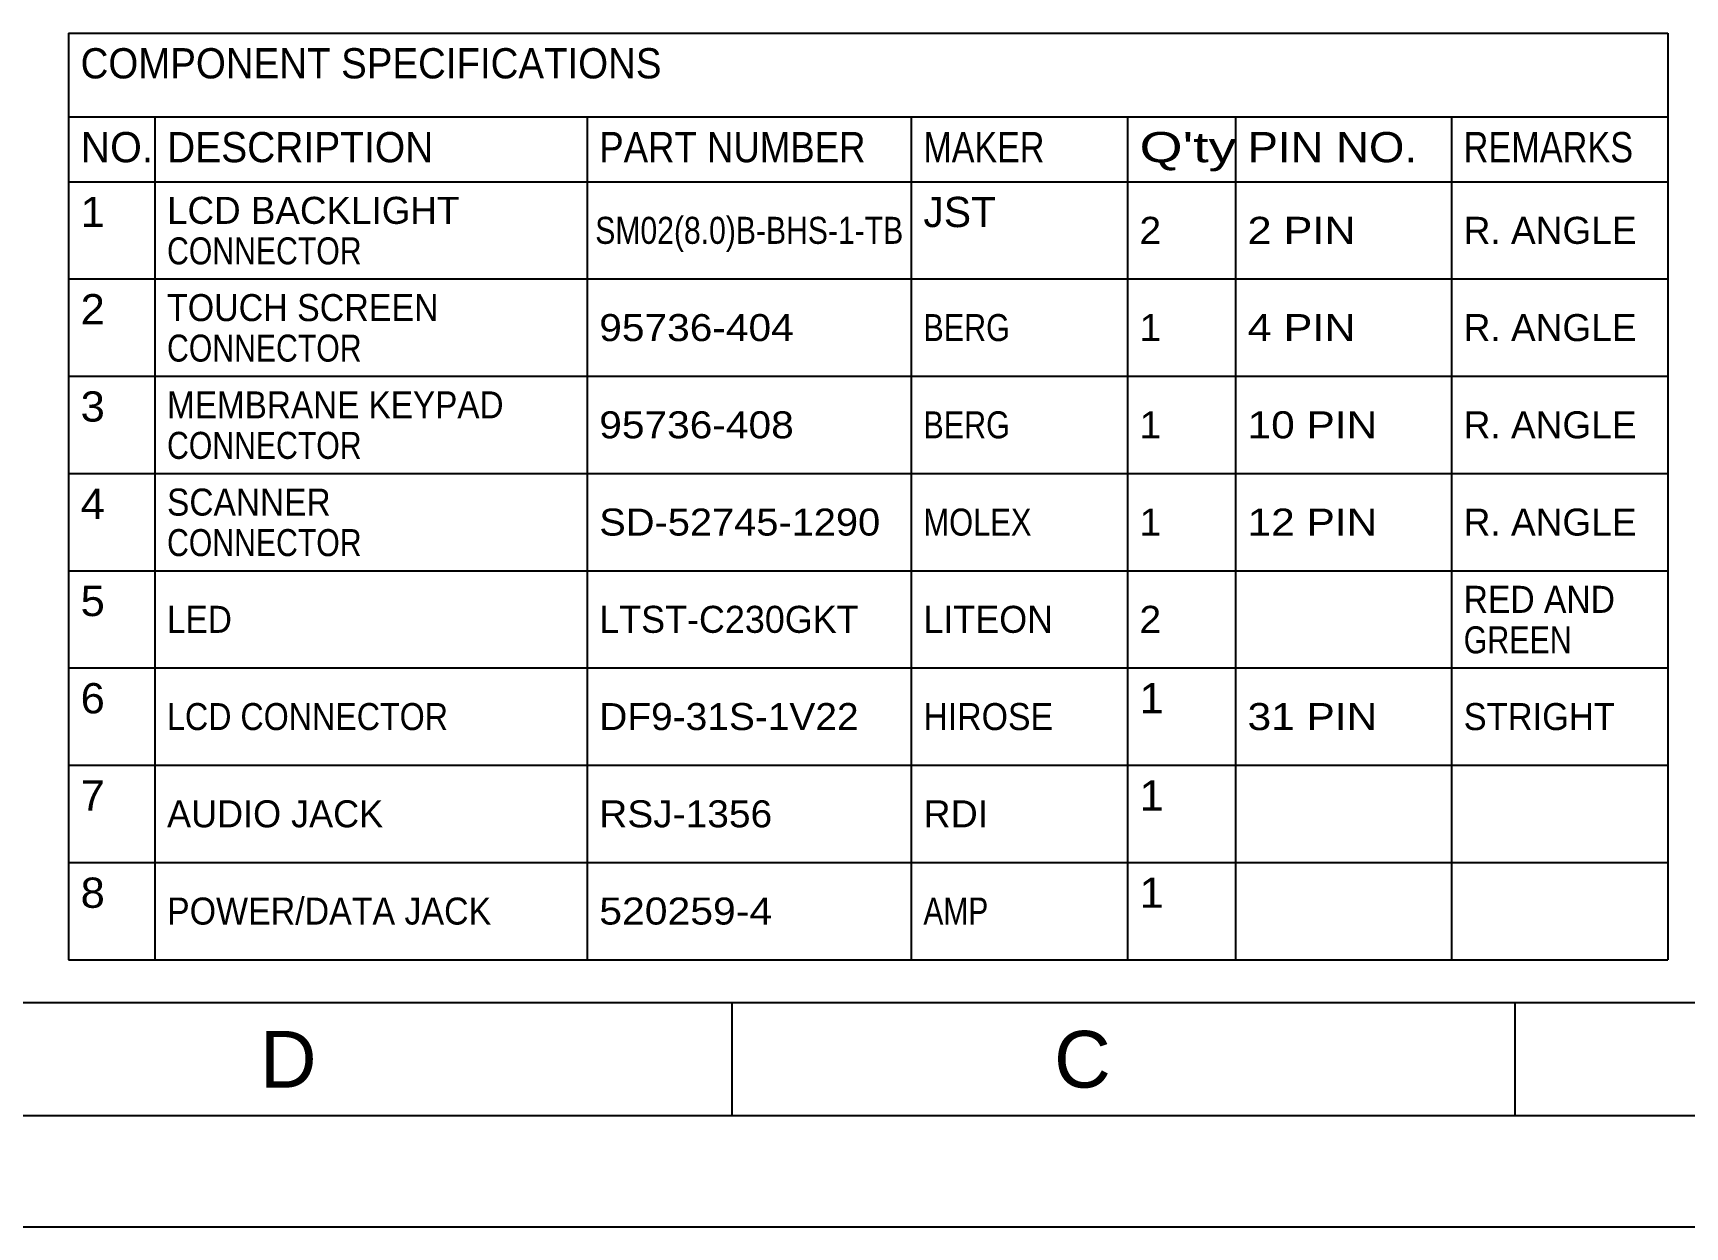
# Model space of a CAD drawing. Extents: x 0 to 187562, y 0 to 215336.
# Drawn here: x 304.3 to 457.2, y 0 to 110.5 of the extents above; entities that cross this region are included whole.
import ezdxf
from ezdxf.enums import TextEntityAlignment as Align

# ---------------------------------------------------------------- set-up
doc = ezdxf.new("R2010")
doc.units = 0
doc.header["$LTSCALE"] = 32.67
doc.header["$MEASUREMENT"] = 0
doc.layers.get('0').update_dxf_attribs({"linetype": 'CONTINUOUS'})
doc.styles.get("Standard").update_dxf_attribs({"font": 'txt', "width": 0.8})

msp = doc.modelspace()

# ---------------------------------------------------------------- linework, layer by layer
at = {"color": 2, "linetype": 'Continuous'}
for p, q in [((307.577, 110.495), (455.577, 110.495)), ((307.577, 110.495), (307.577, 24.735)), ((455.577, 110.495), (455.577, 24.735)), ((307.577, 102.735), (455.577, 102.735)), ((315.577, 102.735), (315.577, 24.735)), ((355.577, 102.735), (355.577, 24.735)), ((385.577, 102.735), (385.577, 24.735)), ((405.577, 102.735), (405.577, 24.735)), ((415.577, 102.735), (415.577, 24.735)), ((435.577, 102.735), (435.577, 24.735)), ((307.577, 96.735), (455.577, 96.735)), ((307.577, 87.735), (455.577, 87.735)), ((307.577, 78.735), (455.577, 78.735)), ((307.577, 69.735), (455.577, 69.735)), ((307.577, 60.735), (455.577, 60.735)), ((307.577, 51.735), (455.577, 51.735)), ((307.577, 42.735), (455.577, 42.735)), ((307.577, 33.735), (455.577, 33.735)), ((307.577, 24.735), (455.577, 24.735))]:
    msp.add_line(p, q, dxfattribs=at)
at = {"color": 3, "linetype": 'Continuous'}
for p, q in [((16.203, 20.77), (576.902, 20.77)), ((369.002, 10.27), (369.002, 20.77)), ((441.452, 10.27), (441.452, 20.77)), ((587.402, 10.27), (5.703, 10.27))]:
    msp.add_line(p, q, dxfattribs=at)
at = {"color": 7, "linetype": 'Continuous'}
msp.add_line((0, 0), (594, 0), dxfattribs=at)

# ---------------------------------------------------------------- texts
at = {"color": 2, "linetype": 'Continuous'}
for s, height, width, p, p2 in [('COMPONENT SPECIFICATIONS', 2.8, 0.847059, (308.697, 106.295), (362.457, 106.295)), ('NO.', 2.8, 1.2, (308.697, 98.535), (315.417, 98.535)), ('DESCRIPTION', 2.8, 0.88, (316.697, 98.535), (341.337, 98.535)), ('PART NUMBER', 2.8, 0.825, (356.697, 98.535), (381.337, 98.535)), ('MAKER', 2.8, 0.857143, (386.697, 98.535), (397.897, 98.535)), ("Q'ty", 2.8, 1.010526, (406.697, 98.535), (415.657, 98.535)), ('PIN NO.', 2.8, 0.988235, (416.697, 98.535), (432.377, 98.535)), ('REMARKS', 2.8, 0.84, (436.697, 98.535), (452.377, 98.535)), ('1', 2.8, 2.4, (308.697, 92.535), (310.937, 92.535)), ('LCD BACKLIGHT ', 2.5, 0.819512, (316.697, 92.835), (344.697, 92.835)), ('JST', 2.8, 0.9, (386.697, 92.535), (393.417, 92.535)), ('SM02(8.0)B-BHS-1-TB', 2.5, 0.684, (356.327, 90.985), (384.827, 90.985)), ('2', 2.5, 1.2, (406.697, 90.985), (408.697, 90.985)), ('2 PIN', 2.5, 0.923077, (416.697, 90.985), (426.697, 90.985)), ('R. ANGLE', 2.5, 0.914286, (436.697, 90.985), (452.697, 90.985)), ('CONNECTOR', 2.5, 0.830769, (316.697, 89.085), (334.697, 89.085)), ('2', 2.8, 1.2, (308.697, 83.535), (310.937, 83.535)), ('TOUCH SCREEN ', 2.5, 0.8, (316.697, 83.835), (342.697, 83.835)), ('95736-404', 2.5, 0.847059, (356.697, 81.985), (374.697, 81.985)), ('BERG', 2.5, 0.872727, (386.697, 81.985), (394.697, 81.985)), ('1', 2.5, 2.4, (406.697, 81.985), (408.697, 81.985)), ('4 PIN', 2.5, 0.923077, (416.697, 81.985), (426.697, 81.985)), ('R. ANGLE', 2.5, 0.914286, (436.697, 81.985), (452.697, 81.985)), ('CONNECTOR', 2.5, 0.830769, (316.697, 80.085), (334.697, 80.085)), ('3', 2.8, 1.2, (308.697, 74.535), (310.937, 74.535)), ('MEMBRANE KEYPAD ', 2.5, 0.8, (316.697, 74.835), (348.697, 74.835)), ('95736-408', 2.5, 0.847059, (356.697, 72.985), (374.697, 72.985)), ('BERG', 2.5, 0.872727, (386.697, 72.985), (394.697, 72.985)), ('1', 2.5, 2.4, (406.697, 72.985), (408.697, 72.985)), ('10 PIN', 2.5, 0.993103, (416.697, 72.985), (428.697, 72.985)), ('R. ANGLE', 2.5, 0.914286, (436.697, 72.985), (452.697, 72.985)), ('CONNECTOR', 2.5, 0.830769, (316.697, 71.085), (334.697, 71.085)), ('4', 2.8, 1.2, (308.697, 65.535), (310.937, 65.535)), ('SCANNER ', 2.5, 0.8, (316.697, 65.835), (332.697, 65.835)), ('SD-52745-1290', 2.5, 0.854795, (356.697, 63.985), (382.697, 63.985)), ('MOLEX', 2.5, 0.857143, (386.697, 63.985), (396.697, 63.985)), ('1', 2.5, 2.4, (406.697, 63.985), (408.697, 63.985)), ('12 PIN', 2.5, 0.96, (416.697, 63.985), (428.697, 63.985)), ('R. ANGLE', 2.5, 0.914286, (436.697, 63.985), (452.697, 63.985)), ('CONNECTOR', 2.5, 0.830769, (316.697, 62.085), (334.697, 62.085)), ('5', 2.8, 1.2, (308.697, 56.535), (310.937, 56.535)), ('RED AND', 2.5, 0.84, (436.697, 56.835), (450.697, 56.835)), ('LED', 2.5, 0.9, (316.697, 54.985), (322.697, 54.985)), ('LTST-C230GKT', 2.5, 0.834783, (356.697, 54.985), (380.697, 54.985)), ('LITEON', 2.5, 0.9, (386.697, 54.985), (398.697, 54.985)), ('2', 2.5, 1.2, (406.697, 54.985), (408.697, 54.985)), ('GREEN', 2.5, 0.857143, (436.697, 53.085), (446.697, 53.085)), ('6', 2.8, 1.2, (308.697, 47.535), (310.937, 47.535)), ('1', 2.8, 2.4, (406.697, 47.535), (408.937, 47.535)), ('LCD CONNECTOR', 2.5, 0.821053, (316.697, 45.985), (342.697, 45.985)), ('DF9-31S-1V22', 2.5, 0.847059, (356.697, 45.985), (380.697, 45.985)), ('HIROSE', 2.5, 0.9, (386.697, 45.985), (398.697, 45.985)), ('31 PIN', 2.5, 0.96, (416.697, 45.985), (428.697, 45.985)), ('STRIGHT', 2.5, 0.884211, (436.697, 45.985), (450.697, 45.985)), ('7', 2.8, 1.2, (308.697, 38.535), (310.937, 38.535)), ('1', 2.8, 2.4, (406.697, 38.535), (408.937, 38.535)), ('AUDIO JACK', 2.5, 0.857143, (316.697, 36.985), (336.697, 36.985)), ('RSJ-1356', 2.5, 0.872727, (356.697, 36.985), (372.697, 36.985)), ('RDI', 2.5, 1.028571, (386.697, 36.985), (392.697, 36.985)), ('8', 2.8, 1.2, (308.697, 29.535), (310.937, 29.535)), ('1', 2.8, 2.4, (406.697, 29.535), (408.937, 29.535)), ('POWER/DATA JACK', 2.5, 0.8, (316.697, 27.985), (346.697, 27.985)), ('520259-4', 2.5, 0.853333, (356.697, 27.985), (372.697, 27.985)), ('AMP', 2.5, 0.9, (386.697, 27.985), (392.697, 27.985))]:
    msp.add_text(s, height=height, dxfattribs=dict(at, width=width)).set_placement(p, p2, align=Align.FIT)
at = {"color": 2, "linetype": 'Continuous', "oblique": 0.00002, "width": 1.5}
for s, p, p2 in [('D', (325.289, 12.895), (330.539, 12.895)), ('C', (398.789, 12.895), (404.039, 12.895))]:
    msp.add_text(s, height=5.25, dxfattribs=at).set_placement(p, p2, align=Align.FIT)

doc.saveas('drawing.dxf')
